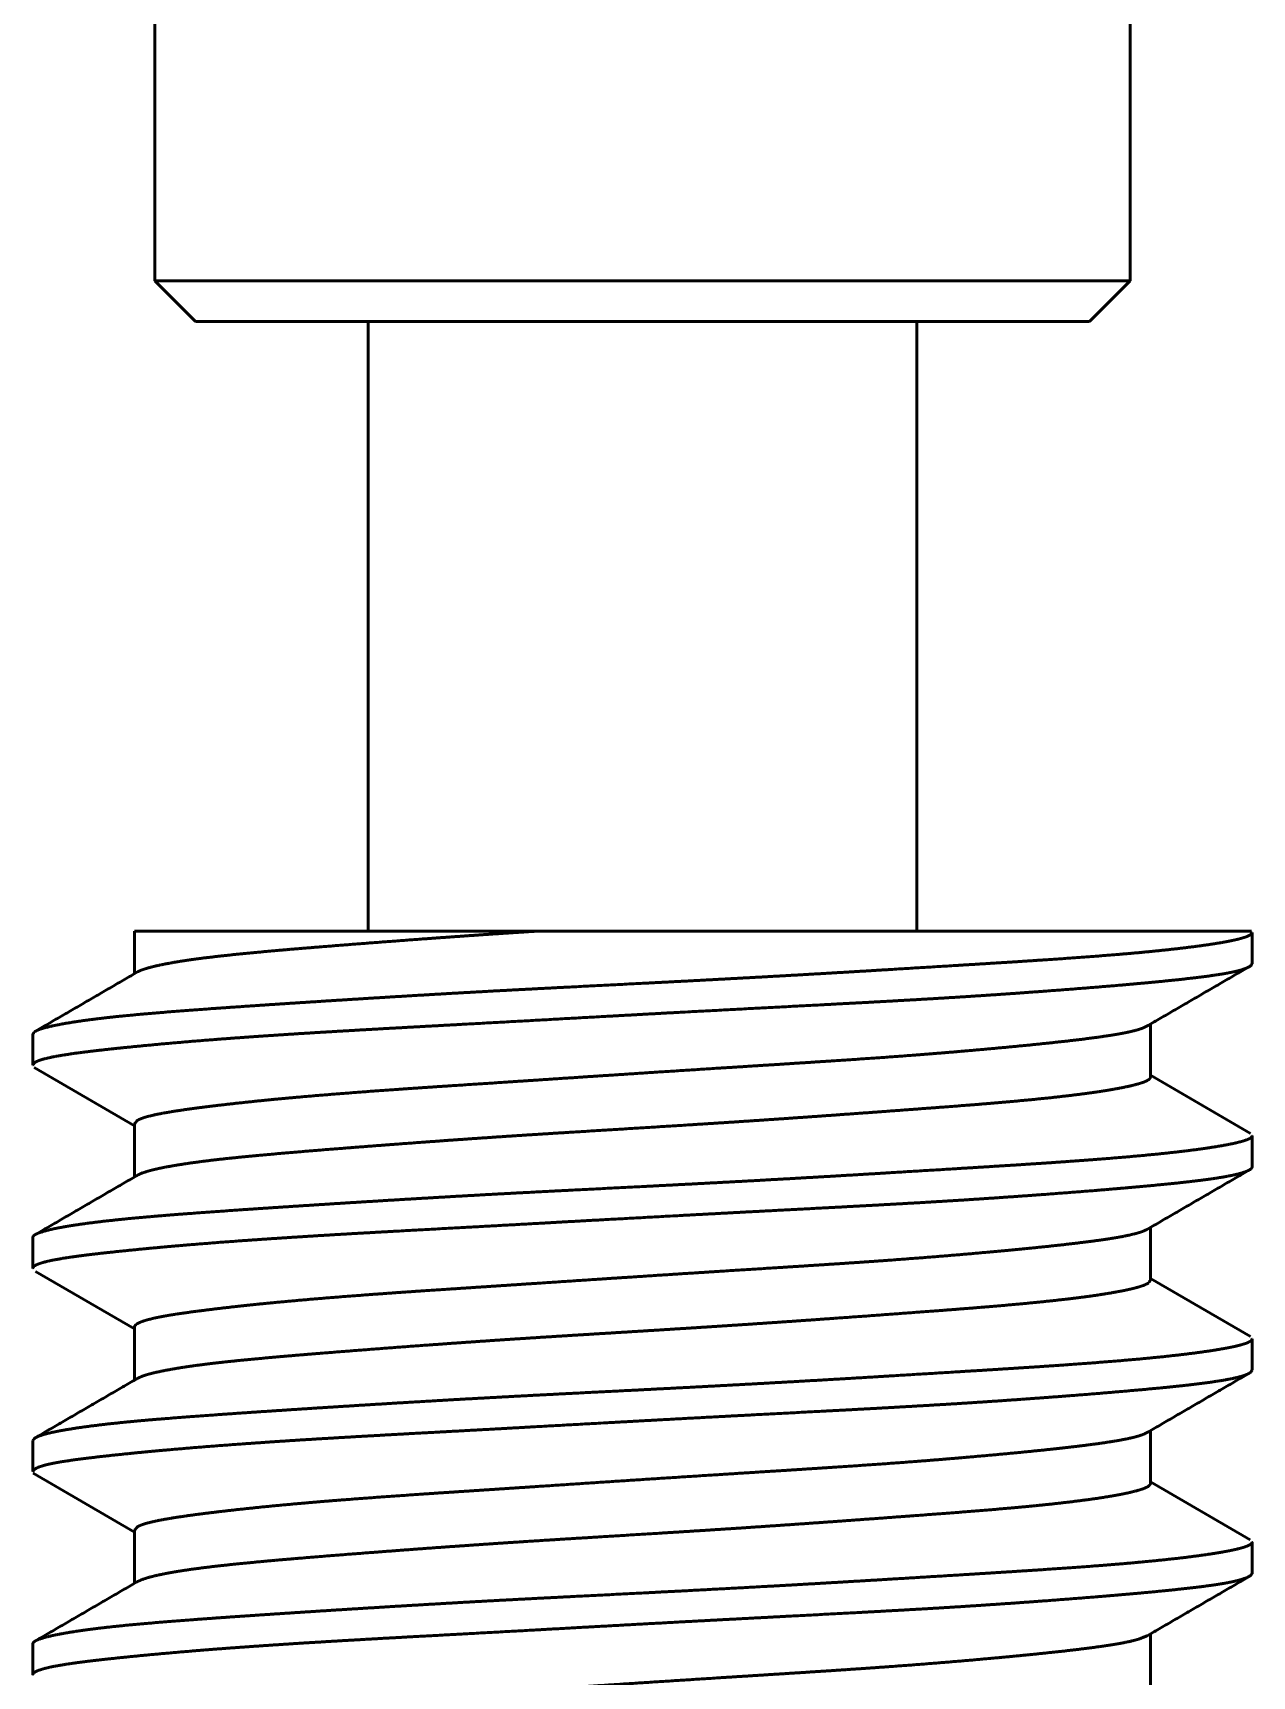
# Paper-space layout 'Layout1' of a CAD drawing. Header units: millimetres. Extents: x 0 to 420, y 0 to 297.
# Drawn here: x 142.78 to 148.78, y 169.44 to 177.53 of the extents above; entities that cross this region are included whole.
import ezdxf

# ---------------------------------------------------------------- set-up
doc = ezdxf.new("R2010")
doc.units = ezdxf.units.MM
doc.layers.add('170', color=7, linetype='Continuous', true_color=0xffffff)

psp = doc.layouts.get("Layout1")

# ---------------------------------------------------------------- linework, layer by layer
at = {"layer": '170', "color": 155, "linetype": 'Continuous', "lineweight": 50}
for p, q in [((143.385, 186.4088), (143.385, 176.3088)), ((148.185, 176.3088), (148.185, 186.4088)), ((143.385, 176.3088), (143.585, 176.1088)), ((147.985, 176.1088), (148.185, 176.3088)), ((144.435, 176.1088), (144.435, 173.1088)), ((147.135, 173.1088), (147.135, 176.1088)), ((143.285, 173.1088), (143.285, 172.8993)), ((148.785, 172.9491), (148.785, 173.1019)), ((148.285, 172.3909), (148.285, 172.6515)), ((142.785, 172.6019), (142.785, 172.4492)), ((142.7917, 172.4374), (143.285, 172.1509)), ((148.7773, 172.1132), (148.285, 172.3993)), ((143.285, 172.1601), (143.285, 171.899)), ((148.785, 171.9491), (148.785, 172.102)), ((142.785, 171.6019), (142.785, 171.4491)), ((148.285, 171.391), (148.285, 171.6508)), ((142.7978, 171.4341), (143.285, 171.151)), ((148.7767, 171.1136), (148.285, 171.3993)), ((143.285, 171.1602), (143.285, 170.8993)), ((148.785, 170.9491), (148.785, 171.102)), ((148.285, 170.3909), (148.285, 170.6511)), ((142.785, 170.602), (142.785, 170.4491)), ((142.786, 170.4415), (143.285, 170.1515)), ((148.7758, 170.1141), (148.285, 170.3993)), ((143.285, 170.1602), (143.285, 169.8993)), ((148.785, 169.9492), (148.785, 170.1019)), ((148.285, 169.3909), (148.285, 169.6508)), ((142.785, 169.602), (142.785, 169.449))]:
    psp.add_line(p, q, dxfattribs=at)
for points, knots in [([(143.385, 176.3088), (143.802, 176.3088), (144.2886, 176.3088), (145.6056, 176.3088), (146.985, 176.3088)], [0, 0, 0.11585, 0.251016, 0.616853, 1, 1]), ([(146.985, 176.3088), (147.6235, 176.3088), (148.185, 176.3088)], [0, 0, 0.532104, 1, 1]), ([(146.885, 176.1088), (146.167, 176.1088), (144.685, 176.1088), (143.7177, 176.1088), (143.585, 176.1088)], [0, 0, 0.217564, 0.666656, 0.95979, 1, 1]), ([(147.985, 176.1088), (147.8523, 176.1088), (146.885, 176.1088)], [0, 0, 0.120595, 1, 1]), ([(148.785, 173.1017), (148.7766, 173.0905), (148.7579, 173.0814), (148.7286, 173.0722), (148.71, 173.0676), (148.6886, 173.0629), (148.6769, 173.0605), (148.6646, 173.058), (148.6516, 173.0556), (148.638, 173.0531), (148.5774, 173.0433), (148.5071, 173.0334), (148.4272, 173.0235), (148.3377, 173.0137), (148.2893, 173.0088), (148.2384, 173.0039), (148.1853, 172.9991), (148.1302, 172.9944), (148.0143, 172.9851), (147.8908, 172.976), (147.7598, 172.967), (147.6212, 172.9579), (147.5491, 172.9534), (147.4751, 172.9488), (147.3234, 172.9394), (147.0062, 172.92), (146.8407, 172.91), (146.6706, 172.9), (146.5838, 172.895), (146.4964, 172.89), (146.3209, 172.8802), (146.1441, 172.8706), (145.9662, 172.8612), (145.787, 172.852), (145.4271, 172.8337), (145.2499, 172.8245), (145.0751, 172.8153), (144.9028, 172.8057), (144.8175, 172.8008), (144.7329, 172.7959), (144.6488, 172.7909), (144.5656, 172.7859), (144.4036, 172.7759), (144.2473, 172.7661), (144.0967, 172.7564), (143.9519, 172.7469), (143.8816, 172.7422), (143.7789, 172.7352), (143.7126, 172.7306), (143.6803, 172.7283), (143.5562, 172.7192), (143.4405, 172.7102), (143.3333, 172.7012), (143.2344, 172.6919), (143.211, 172.6896), (143.1881, 172.6872), (143.1658, 172.6848), (143.144, 172.6823), (143.1024, 172.6774), (143.0633, 172.6725), (142.9929, 172.6625), (142.9325, 172.6525), (142.8822, 172.6426), (142.8421, 172.6328), (142.8337, 172.6303), (142.8259, 172.6279), (142.8188, 172.6254), (142.8124, 172.623), (142.8016, 172.6183), (142.7935, 172.6135), (142.785, 172.6017)], [0, 0, 0.002323, 0.005761, 0.010842, 0.014023, 0.017642, 0.019619, 0.021705, 0.023895, 0.026187, 0.036355, 0.048108, 0.061435, 0.076345, 0.0844, 0.09286, 0.101695, 0.110852, 0.130106, 0.150608, 0.172352, 0.195351, 0.207326, 0.219601, 0.24476, 0.297383, 0.32484, 0.353066, 0.367466, 0.381951, 0.411071, 0.440383, 0.469888, 0.499588, 0.55927, 0.588652, 0.617635, 0.646218, 0.660361, 0.674401, 0.688342, 0.702142, 0.729027, 0.754955, 0.779942, 0.803981, 0.815645, 0.832688, 0.843693, 0.849064, 0.869663, 0.888872, 0.906701, 0.923146, 0.927039, 0.930845, 0.934563, 0.93819, 0.945133, 0.951653, 0.963437, 0.973568, 0.982057, 0.988897, 0.990351, 0.9917, 0.992945, 0.994082, 0.996037, 0.997588, 1, 1]), ([(143.285, 173.1088), (143.8431, 173.1088), (145.2683, 173.1088)], [0, 0, 0.281414, 1, 1]), ([(143.3008, 172.9084), (143.3082, 172.9122), (143.3136, 172.9147), (143.3195, 172.9171), (143.3488, 172.9268), (143.3866, 172.9366), (143.4328, 172.9465), (143.4875, 172.9564), (143.518, 172.9614), (143.5507, 172.9663), (143.5678, 172.9688), (143.5855, 172.9712), (143.6036, 172.9736), (143.6222, 172.976), (143.7011, 172.9854), (143.7871, 172.9946), (143.8801, 173.0037), (143.9802, 173.0128), (144.0329, 173.0174), (144.0875, 173.0221), (144.1435, 173.0267), (144.2008, 173.0314), (144.319, 173.0408), (144.4422, 173.0504), (144.5702, 173.0601), (144.7031, 173.07), (144.7714, 173.075), (144.8407, 173.0799), (144.9106, 173.0849), (144.9811, 173.0898), (145.1236, 173.0994), (145.2683, 173.1088)], [0, 0, 0.004197, 0.007187, 0.010435, 0.025995, 0.045702, 0.069558, 0.097611, 0.113223, 0.129905, 0.138659, 0.147666, 0.156898, 0.166361, 0.206449, 0.25009, 0.297266, 0.348006, 0.374729, 0.402353, 0.430738, 0.459751, 0.519634, 0.581981, 0.646773, 0.714032, 0.748602, 0.783692, 0.819068, 0.854718, 0.926819, 1, 1]), ([(148.7819, 173.1088), (148.7518, 173.1088), (148.6892, 173.1088), (148.5928, 173.1088), (148.4629, 173.1088), (148.3032, 173.1088), (148.1141, 173.1088), (148.0622, 173.1088), (148.0088, 173.1088), (147.8979, 173.1088), (147.7815, 173.1088), (147.5319, 173.1088), (147.3643, 173.1088), (147.3296, 173.1088), (147.2597, 173.1088), (147.1173, 173.1088), (146.8234, 173.1088), (146.5173, 173.1088), (146.4389, 173.1088), (146.3995, 173.1088), (146.2816, 173.1088), (146.046, 173.1088), (145.7324, 173.1088), (145.5759, 173.1088), (145.2683, 173.1088)], [0, 0, 0.008568, 0.026379, 0.053834, 0.090791, 0.136257, 0.190068, 0.204834, 0.22003, 0.2516, 0.284736, 0.355751, 0.403462, 0.413321, 0.433241, 0.47375, 0.557414, 0.644522, 0.666836, 0.678034, 0.711602, 0.778662, 0.867899, 0.912445, 1, 1]), ([(142.785, 172.4492), (142.7932, 172.4613), (142.8012, 172.466), (142.8119, 172.4708), (142.8182, 172.4732), (142.8253, 172.4755), (142.833, 172.4779), (142.8414, 172.4802), (142.8814, 172.4894), (142.9316, 172.4985), (142.9918, 172.5075), (143.0621, 172.5165), (143.1009, 172.5211), (143.1424, 172.5258), (143.1863, 172.5305), (143.2327, 172.5354), (143.3316, 172.5452), (143.4388, 172.5552), (143.5542, 172.5652), (143.6779, 172.5751), (143.7428, 172.5801), (143.8099, 172.585), (143.8442, 172.5874), (143.8789, 172.5899), (143.9139, 172.5923), (143.9493, 172.5947), (144.0943, 172.6042), (144.2448, 172.6134), (144.4009, 172.6225), (144.5625, 172.6316), (144.6454, 172.6362), (144.7296, 172.6408), (144.8999, 172.6501), (145.2471, 172.6693), (145.603, 172.6891), (145.6934, 172.6941), (145.7836, 172.6991), (145.9631, 172.7089), (146.3179, 172.7278), (146.667, 172.7461), (146.753, 172.7507), (146.9213, 172.7597), (147.0037, 172.7643), (147.1647, 172.7734), (147.3209, 172.7828), (147.3972, 172.7877), (147.4723, 172.7926), (147.5461, 172.7976), (147.5825, 172.8001), (147.6185, 172.8026), (147.7575, 172.8127), (147.8888, 172.8226), (148.0123, 172.8325), (148.1282, 172.8421), (148.1832, 172.8469), (148.2362, 172.8517), (148.262, 172.854), (148.2873, 172.8564), (148.3119, 172.8588), (148.3359, 172.8611), (148.4258, 172.8703), (148.5059, 172.8793), (148.5763, 172.8884), (148.6369, 172.8976), (148.6636, 172.9023), (148.6877, 172.9071), (148.7092, 172.9119), (148.728, 172.9168), (148.7575, 172.9267), (148.7763, 172.9366), (148.785, 172.9491)], [0, 0, 0.002427, 0.003967, 0.0059, 0.007021, 0.00825, 0.009586, 0.01103, 0.017834, 0.026279, 0.036357, 0.048078, 0.054561, 0.061462, 0.068787, 0.076497, 0.092956, 0.110784, 0.129963, 0.150503, 0.161287, 0.172419, 0.178109, 0.183866, 0.189678, 0.195549, 0.219607, 0.244579, 0.270459, 0.297256, 0.311002, 0.324967, 0.35321, 0.410781, 0.469797, 0.484777, 0.499745, 0.529502, 0.58832, 0.646201, 0.66046, 0.688372, 0.702026, 0.728731, 0.754639, 0.767294, 0.779747, 0.791996, 0.798042, 0.804016, 0.827094, 0.848885, 0.869404, 0.888649, 0.897792, 0.90661, 0.910897, 0.915096, 0.919194, 0.923187, 0.938145, 0.951489, 0.963243, 0.973399, 0.977877, 0.981952, 0.985601, 0.988815, 0.993963, 0.997488, 1, 1]), ([(148.2761, 172.6463), (148.2509, 172.633), (148.222, 172.6232), (148.1842, 172.6136), (148.1734, 172.6113), (148.162, 172.6089), (148.15, 172.6066), (148.1376, 172.6042), (148.1112, 172.5996), (148.0828, 172.595), (148.02, 172.5859), (147.9494, 172.5767), (147.8708, 172.5674), (147.7842, 172.558), (147.6904, 172.5483), (147.5904, 172.5386), (147.4843, 172.5288), (147.3721, 172.5189), (147.3137, 172.5139), (147.2537, 172.5089), (147.1922, 172.504), (147.1609, 172.5015), (147.1293, 172.499), (147.0005, 172.4894), (146.8681, 172.4801), (146.7321, 172.4709), (146.5924, 172.4619), (146.4491, 172.4527), (146.3761, 172.4481), (146.3395, 172.4457), (146.1556, 172.4341), (145.8591, 172.415), (145.6348, 172.4003), (145.4848, 172.3904), (145.2637, 172.3756), (145.1191, 172.366), (144.8366, 172.3474), (144.7674, 172.3428), (144.699, 172.3382), (144.6319, 172.3336), (144.5661, 172.329), (144.4381, 172.3198), (144.3152, 172.3104), (144.1972, 172.3009), (144.0842, 172.2912), (144.0568, 172.2887), (144.0298, 172.2862), (144.0032, 172.2837), (143.977, 172.2813), (143.9262, 172.2763), (143.8771, 172.2713), (143.7843, 172.2614), (143.6986, 172.2516), (143.6584, 172.2468), (143.62, 172.2419), (143.6015, 172.2396), (143.5835, 172.2372), (143.5659, 172.2348), (143.5488, 172.2325), (143.4857, 172.2232), (143.4312, 172.2141), (143.3852, 172.205), (143.3477, 172.1959), (143.3322, 172.1913), (143.3188, 172.1866), (143.3076, 172.1818), (143.2986, 172.1771), (143.285, 172.1599)], [0, 0, 0.00567, 0.011731, 0.019484, 0.021694, 0.024011, 0.02643, 0.028947, 0.034274, 0.039996, 0.052603, 0.066768, 0.082495, 0.099812, 0.118562, 0.138541, 0.159731, 0.182129, 0.193783, 0.205742, 0.21801, 0.224258, 0.230562, 0.256229, 0.282622, 0.309729, 0.337555, 0.366106, 0.380646, 0.387945, 0.424577, 0.483655, 0.528341, 0.558223, 0.602286, 0.631099, 0.687384, 0.70117, 0.714798, 0.728176, 0.741301, 0.766807, 0.791324, 0.814859, 0.837396, 0.842871, 0.848271, 0.853579, 0.858797, 0.868963, 0.878772, 0.897329, 0.914475, 0.922519, 0.930208, 0.933917, 0.937535, 0.941066, 0.944501, 0.95718, 0.968162, 0.977481, 0.985154, 0.988381, 0.991202, 0.993625, 0.995647, 1, 1]), ([(143.2947, 171.9046), (143.2996, 171.9078), (143.3201, 171.9173), (143.3493, 171.927), (143.3672, 171.9319), (143.3873, 171.9368), (143.4096, 171.9418), (143.4342, 171.9468), (143.4896, 171.9568), (143.5528, 171.9666), (143.6237, 171.9762), (143.7024, 171.9856), (143.7447, 171.9902), (143.7889, 171.9948), (143.8118, 171.9971), (143.8351, 171.9994), (143.859, 172.0017), (143.8832, 172.004), (143.9838, 172.0131), (144.0904, 172.0223), (144.2028, 172.0316), (144.3211, 172.041), (144.3824, 172.0458), (144.4772, 172.0531), (144.542, 172.058), (144.5747, 172.0605), (144.7076, 172.0703), (144.8438, 172.0802), (144.9834, 172.0899), (145.1262, 172.0996), (145.1989, 172.1044), (145.2725, 172.1091), (145.4203, 172.1184), (145.7172, 172.1367), (146.0157, 172.1553), (146.1652, 172.1649), (146.3124, 172.1746), (146.4571, 172.1843), (146.5992, 172.1942), (146.7387, 172.2041), (146.9095, 172.2165), (146.9762, 172.2214), (147.0737, 172.2286), (147.2599, 172.2425), (147.3775, 172.2516), (147.4343, 172.2561), (147.4898, 172.2607), (147.5171, 172.263), (147.544, 172.2653), (147.5706, 172.2676), (147.5968, 172.2699), (147.6969, 172.2792), (147.7896, 172.2886), (147.8749, 172.2982), (147.953, 172.3079), (147.9892, 172.3128), (148.0236, 172.3177), (148.0561, 172.3227), (148.0865, 172.3277), (148.1409, 172.3375), (148.1865, 172.3472), (148.2236, 172.3567), (148.2521, 172.3659), (148.2631, 172.3705), (148.2719, 172.3752), (148.2755, 172.3775), (148.2785, 172.3798), (148.2809, 172.3821), (148.2828, 172.3844), (148.285, 172.3906)], [0, 0, 0.001164, 0.005659, 0.011781, 0.015472, 0.019588, 0.024136, 0.029122, 0.040304, 0.053025, 0.067264, 0.083026, 0.091482, 0.100324, 0.104893, 0.109561, 0.11432, 0.119162, 0.139258, 0.160527, 0.182956, 0.206548, 0.218783, 0.237695, 0.250612, 0.257134, 0.283635, 0.310799, 0.338616, 0.367091, 0.381579, 0.396233, 0.425694, 0.484851, 0.544315, 0.574102, 0.603456, 0.632294, 0.66062, 0.688437, 0.722474, 0.735776, 0.755229, 0.792363, 0.815816, 0.82715, 0.838222, 0.843661, 0.84903, 0.854337, 0.859565, 0.879565, 0.898094, 0.915172, 0.930809, 0.938082, 0.94499, 0.95153, 0.957663, 0.96864, 0.977921, 0.985533, 0.991494, 0.993865, 0.995842, 0.996686, 0.997439, 0.998105, 0.998693, 1, 1]), ([(148.785, 172.1018), (148.7847, 172.0999), (148.7822, 172.0953), (148.7769, 172.0907), (148.769, 172.0861), (148.7583, 172.0816), (148.7292, 172.0724), (148.6897, 172.0631), (148.6399, 172.0535), (148.5797, 172.0436), (148.563, 172.0411), (148.5457, 172.0386), (148.5276, 172.0361), (148.509, 172.0336), (148.47, 172.0286), (148.4288, 172.0237), (148.3395, 172.0138), (148.2414, 172.0042), (148.1343, 171.9947), (148.0183, 171.9854), (147.9879, 171.9831), (147.9569, 171.9808), (147.9255, 171.9785), (147.8936, 171.9762), (147.8287, 171.9716), (147.7622, 171.9671), (147.6243, 171.9581), (147.48, 171.9491), (147.3291, 171.9398), (147.0095, 171.9202), (146.8438, 171.9102), (146.6749, 171.9002), (146.5026, 171.8903), (146.3271, 171.8805), (146.2381, 171.8757), (146.1485, 171.8708), (145.9694, 171.8614), (145.7906, 171.8522), (145.4337, 171.834), (145.3446, 171.8294), (145.2112, 171.8225), (145.1227, 171.8178), (145.0789, 171.8155), (144.9058, 171.8059), (144.7366, 171.7961), (144.5711, 171.7862), (144.4095, 171.7763), (144.3301, 171.7713), (144.2517, 171.7664), (144.0996, 171.7566), (143.9545, 171.7471), (143.8162, 171.7378), (143.6849, 171.7286), (143.5604, 171.7195), (143.5304, 171.7173), (143.5008, 171.715), (143.4718, 171.7127), (143.4432, 171.7104), (143.388, 171.7059), (143.3351, 171.7013), (143.2363, 171.6921), (143.1466, 171.6826), (143.0661, 171.6728), (142.995, 171.6628), (142.9787, 171.6603), (142.963, 171.6578), (142.948, 171.6552), (142.9337, 171.6527), (142.907, 171.6477), (142.883, 171.6428), (142.8429, 171.633), (142.8132, 171.6233), (142.8023, 171.6186), (142.794, 171.6139), (142.7908, 171.6115), (142.7883, 171.6092), (142.7865, 171.6069), (142.7854, 171.6045), (142.785, 171.6017)], [0, 0, 0.000318, 0.001185, 0.002338, 0.00386, 0.005774, 0.010828, 0.017546, 0.025945, 0.036047, 0.038842, 0.041744, 0.044757, 0.04787, 0.054377, 0.061258, 0.076119, 0.092446, 0.110237, 0.12951, 0.134566, 0.139708, 0.144922, 0.150206, 0.160977, 0.172017, 0.194897, 0.218845, 0.243862, 0.296888, 0.324365, 0.352383, 0.380942, 0.410046, 0.424804, 0.439663, 0.469358, 0.499006, 0.558168, 0.57293, 0.595052, 0.60972, 0.616993, 0.645689, 0.673758, 0.701198, 0.728013, 0.741182, 0.754188, 0.779419, 0.803497, 0.826434, 0.848237, 0.868895, 0.873879, 0.878789, 0.883618, 0.888353, 0.89753, 0.90632, 0.922758, 0.937685, 0.951104, 0.963002, 0.965734, 0.968362, 0.970879, 0.973286, 0.977776, 0.981833, 0.988675, 0.993845, 0.995817, 0.997396, 0.998046, 0.998611, 0.999099, 0.999527, 1, 1]), ([(142.785, 171.4491), (142.7854, 171.4518), (142.7882, 171.4567), (142.7937, 171.4616), (142.8019, 171.4664), (142.8128, 171.4711), (142.8423, 171.4805), (142.8823, 171.4896), (142.9327, 171.4986), (142.9936, 171.5077), (143.0105, 171.51), (143.028, 171.5123), (143.0461, 171.5146), (143.0648, 171.5169), (143.1039, 171.5215), (143.1453, 171.5261), (143.2348, 171.5356), (143.3334, 171.5454), (143.3861, 171.5504), (143.4411, 171.5554), (143.4695, 171.5579), (143.4984, 171.5604), (143.528, 171.563), (143.558, 171.5655), (143.6826, 171.5755), (143.814, 171.5853), (143.9521, 171.5949), (144.0969, 171.6043), (144.1718, 171.609), (144.2485, 171.6136), (144.3268, 171.6183), (144.4064, 171.6229), (144.5684, 171.632), (144.9031, 171.6503), (145.1634, 171.6646), (145.2966, 171.672), (145.3859, 171.6771), (145.6091, 171.6895), (145.9663, 171.709), (146.145, 171.7186), (146.2343, 171.7234), (146.3236, 171.7281), (146.412, 171.7327), (146.6721, 171.7464), (146.8411, 171.7554), (147.0066, 171.7644), (147.1686, 171.7736), (147.2086, 171.776), (147.2875, 171.7808), (147.3264, 171.7832), (147.4028, 171.788), (147.4776, 171.793), (147.6221, 171.8029), (147.76, 171.8129), (147.8913, 171.8228), (148.0158, 171.8327), (148.0752, 171.8377), (148.1323, 171.8425), (148.1871, 171.8473), (148.2397, 171.852), (148.338, 171.8613), (148.4273, 171.8704), (148.4686, 171.875), (148.5075, 171.8795), (148.5261, 171.8818), (148.5442, 171.8841), (148.5616, 171.8864), (148.5784, 171.8887), (148.639, 171.8979), (148.689, 171.9073), (148.7287, 171.917), (148.7579, 171.9269), (148.7686, 171.9319), (148.7767, 171.9369), (148.7797, 171.9394), (148.782, 171.9419), (148.7837, 171.9444), (148.7847, 171.9468), (148.785, 171.9489)], [0, 0, 0.000448, 0.001384, 0.002604, 0.004178, 0.006139, 0.011269, 0.018056, 0.02653, 0.036731, 0.039554, 0.042479, 0.045498, 0.048613, 0.055128, 0.062022, 0.07693, 0.093332, 0.102095, 0.111236, 0.115949, 0.120758, 0.125663, 0.130658, 0.151351, 0.173163, 0.196078, 0.220098, 0.232526, 0.245234, 0.258223, 0.271425, 0.298281, 0.353765, 0.39693, 0.419012, 0.433812, 0.470814, 0.530038, 0.559656, 0.57447, 0.589264, 0.603929, 0.647043, 0.67506, 0.702499, 0.729354, 0.735978, 0.749073, 0.755518, 0.768199, 0.780602, 0.804584, 0.82747, 0.849259, 0.869934, 0.879803, 0.889293, 0.898402, 0.907135, 0.923483, 0.938344, 0.945216, 0.95171, 0.954816, 0.957825, 0.96074, 0.963548, 0.973689, 0.982117, 0.988872, 0.99398, 0.995934, 0.997503, 0.998152, 0.998719, 0.999214, 0.999656, 1, 1]), ([(148.268, 171.641), (148.2514, 171.6331), (148.2381, 171.6282), (148.2226, 171.6234), (148.1852, 171.6139), (148.1393, 171.6045), (148.1132, 171.5999), (148.0848, 171.5953), (148.0699, 171.593), (148.0543, 171.5907), (148.0383, 171.5884), (148.0217, 171.5861), (147.9507, 171.5769), (147.8723, 171.5676), (147.7868, 171.5582), (147.6939, 171.5487), (147.6448, 171.5438), (147.5938, 171.5389), (147.5676, 171.5364), (147.5139, 171.5315), (147.4866, 171.529), (147.374, 171.519), (147.2563, 171.5091), (147.1333, 171.4994), (147.0053, 171.4898), (146.9393, 171.485), (146.872, 171.4803), (146.8036, 171.4757), (146.7347, 171.4711), (146.5949, 171.462), (146.4526, 171.4529), (146.1608, 171.4344), (146.1236, 171.432), (146.0488, 171.4273), (145.9364, 171.42), (145.7126, 171.4054), (145.564, 171.3956), (145.2684, 171.3759), (145.1949, 171.3711), (145.1221, 171.3662), (144.9791, 171.3568), (144.8396, 171.3476), (144.7035, 171.3385), (144.6367, 171.334), (144.5708, 171.3294), (144.5058, 171.3247), (144.4416, 171.32), (144.3174, 171.3106), (144.1992, 171.3011), (144.087, 171.2914), (143.9807, 171.2816), (143.9298, 171.2767), (143.8804, 171.2717), (143.8563, 171.2692), (143.8326, 171.2667), (143.8092, 171.2642), (143.7864, 171.2617), (143.7, 171.2518), (143.6215, 171.2421), (143.5508, 171.2328), (143.4878, 171.2236), (143.4593, 171.219), (143.4328, 171.2144), (143.4203, 171.2121), (143.4083, 171.2098), (143.3969, 171.2075), (143.3861, 171.2052), (143.3483, 171.196), (143.3193, 171.1868), (143.2991, 171.1774), (143.2877, 171.1678), (143.2862, 171.1653), (143.2853, 171.1629), (143.285, 171.1599)], [0, 0, 0.003665, 0.00649, 0.00972, 0.0174, 0.026727, 0.03202, 0.037734, 0.040753, 0.043879, 0.047115, 0.050451, 0.064709, 0.080419, 0.097566, 0.116155, 0.125993, 0.136196, 0.14144, 0.152167, 0.157634, 0.180142, 0.203681, 0.228238, 0.253818, 0.266995, 0.280436, 0.294074, 0.307841, 0.33574, 0.364131, 0.422377, 0.429796, 0.444726, 0.467154, 0.511831, 0.541488, 0.600493, 0.615169, 0.629697, 0.658235, 0.686085, 0.713256, 0.726584, 0.739743, 0.75273, 0.765539, 0.790355, 0.813972, 0.836406, 0.857661, 0.867845, 0.877732, 0.882562, 0.887315, 0.891987, 0.896566, 0.913885, 0.929638, 0.943848, 0.956513, 0.962265, 0.967625, 0.970158, 0.972585, 0.974901, 0.977108, 0.984855, 0.990912, 0.995354, 0.998324, 0.99889, 0.999407, 1, 1]), ([(143.2997, 170.9079), (143.3206, 170.9175), (143.3272, 170.9199), (143.3344, 170.9224), (143.3421, 170.9248), (143.3504, 170.9273), (143.3686, 170.9322), (143.3888, 170.9372), (143.4356, 170.947), (143.4906, 170.9569), (143.5539, 170.9668), (143.6256, 170.9765), (143.6448, 170.9789), (143.6645, 170.9812), (143.6847, 170.9836), (143.7053, 170.9859), (143.7478, 170.9905), (143.792, 170.9951), (143.8854, 171.0042), (143.9855, 171.0133), (144.0381, 171.0179), (144.0924, 171.0225), (144.1484, 171.0271), (144.1771, 171.0295), (144.2061, 171.0318), (144.3254, 171.0413), (144.4491, 171.0509), (144.5772, 171.0607), (144.7098, 171.0705), (144.7777, 171.0754), (144.8468, 171.0804), (144.917, 171.0853), (144.988, 171.0903), (145.1313, 171.0999), (145.2763, 171.1093), (145.4229, 171.1186), (145.5711, 171.1277), (145.721, 171.1369), (145.7964, 171.1416), (145.8715, 171.1462), (146.0206, 171.1556), (146.1684, 171.1651), (146.3148, 171.1747), (146.4598, 171.1845), (146.5318, 171.1895), (146.6034, 171.1945), (146.7437, 171.2045), (146.8797, 171.2143), (147.1391, 171.2334), (147.2625, 171.2427), (147.3226, 171.2473), (147.3813, 171.2519), (147.4383, 171.2565), (147.4936, 171.261), (147.5994, 171.2702), (147.6985, 171.2794), (147.7911, 171.2888), (147.877, 171.2984), (147.8974, 171.3009), (147.9173, 171.3033), (147.9367, 171.3058), (147.9556, 171.3082), (147.9917, 171.3131), (148.0258, 171.318), (148.0878, 171.3279), (148.1416, 171.3377), (148.1655, 171.3425), (148.1873, 171.3474), (148.1974, 171.3498), (148.207, 171.3522), (148.2161, 171.3546), (148.2246, 171.3569), (148.253, 171.3663), (148.2723, 171.3754), (148.285, 171.3908)], [0, 0, 0.004581, 0.005982, 0.007491, 0.009108, 0.01083, 0.014575, 0.018726, 0.028241, 0.039373, 0.052125, 0.066527, 0.070388, 0.074345, 0.078388, 0.082515, 0.091024, 0.099869, 0.118559, 0.138582, 0.149097, 0.159946, 0.171137, 0.176863, 0.182669, 0.206485, 0.231193, 0.256779, 0.283245, 0.296808, 0.310594, 0.324609, 0.338783, 0.367386, 0.396314, 0.425564, 0.455134, 0.485031, 0.500072, 0.515056, 0.544817, 0.574303, 0.603517, 0.632459, 0.646825, 0.661115, 0.689116, 0.71627, 0.768074, 0.792715, 0.804715, 0.816438, 0.827824, 0.83888, 0.860009, 0.879839, 0.898369, 0.915584, 0.919677, 0.923671, 0.927558, 0.931344, 0.938606, 0.945462, 0.957966, 0.968865, 0.973713, 0.978157, 0.980228, 0.982196, 0.984062, 0.985822, 0.991771, 0.99604, 1, 1]), ([(148.785, 171.1017), (148.7773, 171.091), (148.7592, 171.0819), (148.7304, 171.0727), (148.7214, 171.0704), (148.7118, 171.068), (148.7016, 171.0657), (148.6907, 171.0633), (148.6671, 171.0585), (148.6409, 171.0537), (148.5811, 171.0438), (148.5115, 171.0339), (148.4319, 171.024), (148.3422, 171.0141), (148.2434, 171.0044), (148.1364, 170.9949), (148.0213, 170.9857), (147.8982, 170.9765), (147.8336, 170.972), (147.767, 170.9675), (147.6984, 170.9629), (147.6278, 170.9584), (147.4826, 170.9492), (147.3321, 170.94), (147.0155, 170.9205), (146.9331, 170.9156), (146.8069, 170.908), (146.7214, 170.9029), (146.5057, 170.8905), (146.331, 170.8807), (146.1545, 170.8712), (145.976, 170.8617), (145.8861, 170.8571), (145.7956, 170.8524), (145.7053, 170.8478), (145.437, 170.8342), (145.2602, 170.8251), (145.0852, 170.8158), (144.9118, 170.8062), (144.8688, 170.8038), (144.7831, 170.7989), (144.6567, 170.7914), (144.5741, 170.7864), (144.4126, 170.7765), (144.2563, 170.7667), (144.1051, 170.757), (143.9233, 170.745), (143.8533, 170.7403), (143.7521, 170.7333), (143.6871, 170.7288), (143.5631, 170.7197), (143.4471, 170.7107), (143.392, 170.7062), (143.3389, 170.7017), (143.3131, 170.6994), (143.2879, 170.6971), (143.2631, 170.6947), (143.2389, 170.6924), (143.1482, 170.6828), (143.0675, 170.673), (142.9967, 170.6631), (142.9357, 170.6531), (142.9089, 170.6481), (142.8846, 170.6431), (142.8628, 170.6381), (142.8437, 170.6332), (142.8136, 170.6235), (142.7943, 170.6141), (142.785, 170.6018)], [0, 0, 0.002188, 0.005538, 0.010554, 0.012081, 0.013718, 0.015458, 0.017303, 0.0213, 0.025707, 0.035737, 0.047389, 0.060669, 0.075601, 0.09205, 0.109844, 0.128961, 0.149401, 0.16012, 0.171174, 0.182568, 0.194275, 0.218364, 0.24333, 0.295863, 0.309542, 0.330477, 0.344647, 0.380424, 0.409399, 0.43868, 0.468275, 0.48319, 0.498182, 0.513158, 0.557655, 0.586964, 0.615992, 0.644735, 0.651875, 0.666091, 0.687057, 0.700766, 0.727546, 0.753484, 0.778578, 0.808743, 0.820361, 0.837161, 0.847946, 0.868533, 0.887814, 0.896965, 0.905785, 0.910071, 0.914274, 0.918395, 0.922425, 0.93752, 0.950976, 0.96282, 0.973056, 0.97757, 0.981677, 0.985376, 0.988648, 0.993883, 0.99745, 1, 1]), ([(142.785, 170.4489), (142.794, 170.4618), (142.8132, 170.4713), (142.843, 170.4806), (142.8522, 170.483), (142.862, 170.4853), (142.8725, 170.4876), (142.8837, 170.4899), (142.908, 170.4944), (142.9347, 170.499), (142.9957, 170.508), (143.0664, 170.517), (143.1468, 170.5263), (143.237, 170.5358), (143.2859, 170.5408), (143.337, 170.5458), (143.3901, 170.5508), (143.4452, 170.5558), (143.5612, 170.5657), (143.685, 170.5757), (143.8166, 170.5855), (143.956, 170.5951), (143.992, 170.5976), (144.0285, 170.5999), (144.1023, 170.6047), (144.1774, 170.6093), (144.2538, 170.6139), (144.4101, 170.6231), (144.5713, 170.6321), (144.6538, 170.6367), (144.7798, 170.6435), (144.8653, 170.6482), (145.0822, 170.6601), (145.2575, 170.6699), (145.6123, 170.6897), (145.7019, 170.6946), (145.8823, 170.7045), (146.1514, 170.719), (146.3282, 170.7283), (146.6754, 170.7466), (146.8458, 170.7556), (146.9299, 170.7602), (147.0127, 170.7648), (147.174, 170.774), (147.3298, 170.7834), (147.4802, 170.7931), (147.6251, 170.8031), (147.6605, 170.8056), (147.7302, 170.8107), (147.7644, 170.8132), (147.8312, 170.8182), (147.896, 170.8232), (148.0193, 170.833), (148.1345, 170.8427), (148.2415, 170.8522), (148.3403, 170.8615), (148.3637, 170.8638), (148.3865, 170.8662), (148.4087, 170.8685), (148.4303, 170.8708), (148.4715, 170.8753), (148.5102, 170.8799), (148.5801, 170.8889), (148.64, 170.8981), (148.6899, 170.9075), (148.7297, 170.9173), (148.7456, 170.9223), (148.7588, 170.9273), (148.7693, 170.9322), (148.7771, 170.9372), (148.785, 170.9489)], [0, 0, 0.002607, 0.006147, 0.011323, 0.012885, 0.014556, 0.016337, 0.018227, 0.022317, 0.026814, 0.037012, 0.048812, 0.062214, 0.077236, 0.085365, 0.09387, 0.102705, 0.111863, 0.131144, 0.151703, 0.17354, 0.196676, 0.202663, 0.208712, 0.220962, 0.233419, 0.246078, 0.272005, 0.298741, 0.312411, 0.333301, 0.347488, 0.383456, 0.412509, 0.471349, 0.48621, 0.516118, 0.56074, 0.590045, 0.647609, 0.675862, 0.689811, 0.703532, 0.730284, 0.756133, 0.781084, 0.805129, 0.810998, 0.822563, 0.828242, 0.839342, 0.850098, 0.870585, 0.889721, 0.907507, 0.923928, 0.92782, 0.931621, 0.935318, 0.938909, 0.945778, 0.952229, 0.963896, 0.97393, 0.982337, 0.989115, 0.991879, 0.994215, 0.996137, 0.99767, 1, 1]), ([(148.2732, 170.6442), (148.2523, 170.6335), (148.2391, 170.6286), (148.2237, 170.6237), (148.2151, 170.6213), (148.206, 170.6188), (148.1963, 170.6164), (148.1861, 170.6141), (148.1402, 170.6047), (148.086, 170.5955), (148.0238, 170.5864), (147.9534, 170.5772), (147.9151, 170.5726), (147.8748, 170.5679), (147.8538, 170.5655), (147.8324, 170.5632), (147.8107, 170.5608), (147.7885, 170.5584), (147.6956, 170.5488), (147.5962, 170.5391), (147.4904, 170.5293), (147.3781, 170.5194), (147.3194, 170.5144), (147.2592, 170.5094), (147.1979, 170.5044), (147.1356, 170.4995), (147.0077, 170.4899), (146.8757, 170.4806), (146.7397, 170.4715), (146.5995, 170.4623), (146.5279, 170.4577), (146.4918, 170.4554), (146.3832, 170.4485), (146.1639, 170.4346), (145.8671, 170.4155), (145.5668, 170.3958), (145.272, 170.3762), (145.1272, 170.3666), (144.9841, 170.3572), (144.9132, 170.3525), (144.8429, 170.3479), (144.7058, 170.3387), (144.5733, 170.3295), (144.4453, 170.3203), (144.3218, 170.3109), (144.2618, 170.3062), (144.2029, 170.3014), (144.1739, 170.2989), (144.1453, 170.2965), (144.117, 170.294), (144.0893, 170.2916), (143.9825, 170.2818), (143.8825, 170.2719), (143.7893, 170.262), (143.703, 170.2521), (143.6624, 170.2472), (143.6236, 170.2424), (143.5867, 170.2376), (143.552, 170.2329), (143.4889, 170.2237), (143.4341, 170.2146), (143.3876, 170.2055), (143.3495, 170.1964), (143.3413, 170.194), (143.3336, 170.1917), (143.3265, 170.1893), (143.3199, 170.187), (143.3085, 170.1823), (143.2994, 170.1775), (143.285, 170.16)], [0, 0, 0.004681, 0.007475, 0.010692, 0.012464, 0.014343, 0.016324, 0.018409, 0.027737, 0.038664, 0.051181, 0.065308, 0.07298, 0.081064, 0.085257, 0.089536, 0.093894, 0.098336, 0.116913, 0.136776, 0.157922, 0.180358, 0.192066, 0.204085, 0.216327, 0.228774, 0.254282, 0.280604, 0.307733, 0.335686, 0.349968, 0.357155, 0.378809, 0.422535, 0.481703, 0.541579, 0.600375, 0.62925, 0.657777, 0.67191, 0.68592, 0.713265, 0.7397, 0.765236, 0.789872, 0.801851, 0.813599, 0.819389, 0.82511, 0.830747, 0.836296, 0.857638, 0.877625, 0.896265, 0.913553, 0.921687, 0.929472, 0.936867, 0.943839, 0.956532, 0.967584, 0.97701, 0.984812, 0.986509, 0.988104, 0.989595, 0.990981, 0.993436, 0.995482, 1, 1]), ([(143.2994, 169.9076), (143.3004, 169.9083), (143.3215, 169.9178), (143.3512, 169.9275), (143.3895, 169.9373), (143.4365, 169.9472), (143.4496, 169.9497), (143.4633, 169.9522), (143.4776, 169.9547), (143.4923, 169.9572), (143.5233, 169.9622), (143.5563, 169.9671), (143.6278, 169.9767), (143.7069, 169.9861), (143.7934, 169.9953), (143.8874, 170.0044), (143.9373, 170.009), (143.9889, 170.0136), (144.0419, 170.0182), (144.0963, 170.0228), (144.2092, 170.0321), (144.3275, 170.0415), (144.4512, 170.0511), (144.6137, 170.0634), (144.6807, 170.0683), (144.7826, 170.0758), (144.8514, 170.0807), (144.9911, 170.0905), (145.1336, 170.1001), (145.206, 170.1048), (145.3158, 170.1119), (145.39, 170.1165), (145.5764, 170.128), (145.8743, 170.1464), (146.023, 170.1557), (146.0973, 170.1605), (146.2458, 170.1701), (146.3196, 170.175), (146.4649, 170.1849), (146.607, 170.1948), (146.746, 170.2046), (146.9488, 170.2194), (147.0475, 170.2267), (147.0799, 170.2291), (147.1435, 170.2338), (147.2665, 170.243), (147.3838, 170.2521), (147.4954, 170.2612), (147.6013, 170.2703), (147.6269, 170.2727), (147.6521, 170.275), (147.677, 170.2773), (147.7014, 170.2797), (147.7488, 170.2844), (147.7943, 170.2891), (147.8794, 170.2987), (147.9569, 170.3084), (148.0269, 170.3182), (148.0891, 170.3281), (148.1173, 170.3331), (148.1433, 170.338), (148.1671, 170.3429), (148.1887, 170.3477), (148.2254, 170.3572), (148.2534, 170.3664), (148.2726, 170.3756), (148.283, 170.3848), (148.2842, 170.3871), (148.2849, 170.3894), (148.285, 170.3906)], [0, 0, 0.000241, 0.004841, 0.011065, 0.018942, 0.028506, 0.031166, 0.033933, 0.03681, 0.039792, 0.046048, 0.05268, 0.067053, 0.0829, 0.100219, 0.119031, 0.129005, 0.139315, 0.149906, 0.16077, 0.183317, 0.206945, 0.231657, 0.264091, 0.277469, 0.297802, 0.311537, 0.339422, 0.367865, 0.382297, 0.404212, 0.419, 0.456191, 0.515608, 0.545277, 0.560101, 0.589726, 0.604451, 0.633429, 0.661789, 0.689542, 0.730021, 0.749731, 0.756193, 0.768896, 0.793445, 0.816865, 0.839162, 0.860329, 0.865443, 0.870485, 0.875455, 0.880342, 0.889825, 0.898923, 0.915983, 0.931535, 0.94559, 0.958133, 0.963829, 0.969109, 0.973948, 0.978355, 0.985894, 0.991756, 0.996002, 0.998769, 0.999291, 0.999769, 1, 1]), ([(148.785, 170.1018), (148.7848, 170.1003), (148.7776, 170.0911), (148.7596, 170.0821), (148.7312, 170.0729), (148.6923, 170.0636), (148.6689, 170.0589), (148.6428, 170.054), (148.6288, 170.0515), (148.6141, 170.0491), (148.5987, 170.0466), (148.5827, 170.0441), (148.5128, 170.0341), (148.4335, 170.0242), (148.345, 170.0144), (148.2472, 170.0048), (148.1948, 170), (148.14, 169.9952), (148.1117, 169.9929), (148.0829, 169.9905), (148.0536, 169.9882), (148.0238, 169.9858), (147.9004, 169.9767), (147.77, 169.9677), (147.6326, 169.9587), (147.4881, 169.9496), (147.4132, 169.9449), (147.3751, 169.9426), (147.2585, 169.9354), (147.0185, 169.9207), (146.8536, 169.9108), (146.6847, 169.9008), (146.5118, 169.8908), (146.468, 169.8884), (146.3796, 169.8834), (146.2465, 169.8761), (145.9796, 169.8619), (145.801, 169.8527), (145.4427, 169.8344), (145.3529, 169.8299), (145.2639, 169.8253), (145.0882, 169.816), (144.9157, 169.8065), (144.7463, 169.7967), (144.5801, 169.7868), (144.4981, 169.7818), (144.417, 169.7768), (144.2592, 169.7669), (144.1078, 169.7571), (143.9628, 169.7476), (143.824, 169.7383), (143.757, 169.7337), (143.6916, 169.7291), (143.6278, 169.7245), (143.566, 169.72), (143.4491, 169.7109), (143.341, 169.7019), (143.2418, 169.6927), (143.1514, 169.6832), (143.1095, 169.6783), (143.0699, 169.6733), (143.051, 169.6708), (143.0327, 169.6683), (143.0151, 169.6658), (142.9981, 169.6633), (142.9367, 169.6533), (142.8857, 169.6433), (142.8449, 169.6335), (142.8145, 169.6239), (142.8086, 169.6215), (142.8032, 169.6191), (142.7986, 169.6167), (142.7946, 169.6143), (142.7887, 169.6096), (142.7856, 169.605), (142.785, 169.6017)], [0, 0, 0.000246, 0.002181, 0.005509, 0.010451, 0.017077, 0.021031, 0.025421, 0.027778, 0.030249, 0.032827, 0.035508, 0.047198, 0.060427, 0.075175, 0.091448, 0.100164, 0.109267, 0.113969, 0.118757, 0.123623, 0.128561, 0.149049, 0.170699, 0.193504, 0.217472, 0.229897, 0.236222, 0.255556, 0.295366, 0.322724, 0.350734, 0.379399, 0.38667, 0.401325, 0.423396, 0.467657, 0.497256, 0.556673, 0.571549, 0.586308, 0.615432, 0.644039, 0.672132, 0.699708, 0.713302, 0.726757, 0.752932, 0.778049, 0.802121, 0.825148, 0.836268, 0.847123, 0.85771, 0.867976, 0.887393, 0.905341, 0.921843, 0.936893, 0.943871, 0.950481, 0.953643, 0.956702, 0.959651, 0.962491, 0.972787, 0.981394, 0.988335, 0.993618, 0.994682, 0.995647, 0.996511, 0.997278, 0.998525, 0.999455, 1, 1]), ([(142.785, 169.4489), (142.7855, 169.4523), (142.7886, 169.4572), (142.7943, 169.462), (142.7982, 169.4644), (142.8028, 169.4668), (142.8081, 169.4692), (142.814, 169.4716), (142.8443, 169.481), (142.8849, 169.4901), (142.9358, 169.4991), (142.9969, 169.5082), (143.0313, 169.5127), (143.0684, 169.5173), (143.0879, 169.5196), (143.108, 169.5219), (143.1287, 169.5243), (143.1499, 169.5266), (143.2403, 169.5362), (143.3395, 169.546), (143.4472, 169.5559), (143.5637, 169.566), (143.5942, 169.5685), (143.6252, 169.571), (143.6568, 169.5735), (143.689, 169.576), (143.7545, 169.5809), (143.8216, 169.5858), (143.9604, 169.5954), (144.1054, 169.6049), (144.2565, 169.6141), (144.4138, 169.6233), (144.4948, 169.6279), (144.6599, 169.637), (144.9131, 169.6508), (145.2608, 169.67), (145.4839, 169.6825), (145.5739, 169.6875), (145.7085, 169.695), (145.9767, 169.7096), (146.1546, 169.7191), (146.3318, 169.7285), (146.4202, 169.7332), (146.5083, 169.7378), (146.8509, 169.7559), (147.016, 169.7649), (147.1768, 169.7741), (147.2557, 169.7788), (147.3335, 169.7836), (147.4102, 169.7885), (147.4854, 169.7935), (147.6302, 169.8034), (147.7679, 169.8134), (147.8983, 169.8234), (148.0216, 169.8332), (148.0805, 169.8381), (148.1376, 169.843), (148.1654, 169.8454), (148.1927, 169.8478), (148.2193, 169.8501), (148.2453, 169.8525), (148.3435, 169.8618), (148.4322, 169.871), (148.5116, 169.88), (148.5815, 169.8891), (148.5975, 169.8914), (148.6129, 169.8937), (148.6276, 169.8961), (148.6418, 169.8984), (148.668, 169.9031), (148.6916, 169.9079), (148.7307, 169.9176), (148.7593, 169.9275), (148.7773, 169.9374), (148.7848, 169.9473), (148.785, 169.9489)], [0, 0, 0.000579, 0.00153, 0.002775, 0.003535, 0.004391, 0.00535, 0.006409, 0.011656, 0.01855, 0.0271, 0.037325, 0.043073, 0.04925, 0.052502, 0.055854, 0.059299, 0.062835, 0.077887, 0.094376, 0.112294, 0.131645, 0.136709, 0.141865, 0.147113, 0.15245, 0.163328, 0.174463, 0.197501, 0.221552, 0.24661, 0.27269, 0.28612, 0.313497, 0.355472, 0.41311, 0.450109, 0.465029, 0.48735, 0.531802, 0.561295, 0.590678, 0.605325, 0.619935, 0.676732, 0.704091, 0.730763, 0.74384, 0.75674, 0.769463, 0.78194, 0.805978, 0.828822, 0.850481, 0.870952, 0.880737, 0.890221, 0.894842, 0.899368, 0.903793, 0.908118, 0.92444, 0.939205, 0.95243, 0.964102, 0.966776, 0.969352, 0.971829, 0.974201, 0.978615, 0.982591, 0.989265, 0.994271, 0.997683, 0.999735, 1, 1]), ([(148.2691, 169.6416), (148.2245, 169.6239), (148.1876, 169.6144), (148.142, 169.605), (148.1292, 169.6027), (148.1159, 169.6004), (148.102, 169.5981), (148.0875, 169.5958), (148.0572, 169.5912), (148.025, 169.5866), (147.9548, 169.5774), (147.877, 169.5681), (147.7917, 169.5588), (147.6988, 169.5491), (147.6495, 169.5443), (147.5985, 169.5394), (147.5461, 169.5344), (147.4923, 169.5295), (147.3805, 169.5196), (147.2631, 169.5097), (147.1401, 169.4999), (147.0115, 169.4902), (146.9785, 169.4878), (146.9119, 169.4831), (146.8783, 169.4808), (146.8106, 169.4762), (146.7421, 169.4716), (146.6029, 169.4625), (146.4607, 169.4534), (146.3156, 169.4442), (146.2419, 169.4396), (146.1676, 169.4348), (145.8699, 169.4157), (145.5722, 169.3962), (145.4234, 169.3863), (145.3861, 169.3838), (145.3119, 169.3788), (145.1296, 169.3667), (144.8474, 169.3482), (144.7107, 169.339), (144.6435, 169.3344), (144.577, 169.3298), (144.5116, 169.3251), (144.4476, 169.3205), (144.3239, 169.3111), (144.2057, 169.3016), (144.0931, 169.2919), (143.9861, 169.2821), (143.9602, 169.2796), (143.9347, 169.2771), (143.9096, 169.2746), (143.8849, 169.2721), (143.8369, 169.2671), (143.7909, 169.2622), (143.7046, 169.2523), (143.6257, 169.2427), (143.5545, 169.2333), (143.4908, 169.224), (143.4761, 169.2217), (143.4619, 169.2194), (143.4482, 169.2171), (143.4351, 169.2148), (143.4106, 169.2103), (143.3883, 169.2057), (143.3502, 169.1966), (143.3207, 169.1873), (143.3, 169.1779), (143.288, 169.1682), (143.285, 169.1599)], [0, 0, 0.009568, 0.017155, 0.026424, 0.029012, 0.031707, 0.034511, 0.037421, 0.043528, 0.050014, 0.064113, 0.079707, 0.096792, 0.115393, 0.125264, 0.135463, 0.145944, 0.156705, 0.179056, 0.202509, 0.22707, 0.252751, 0.259339, 0.272638, 0.279343, 0.292865, 0.306536, 0.334314, 0.36268, 0.391638, 0.406341, 0.421172, 0.48057, 0.539973, 0.569679, 0.577108, 0.591918, 0.628303, 0.684616, 0.711894, 0.725313, 0.73858, 0.751637, 0.764412, 0.789123, 0.812729, 0.835238, 0.856638, 0.861815, 0.866919, 0.871951, 0.876895, 0.886492, 0.895709, 0.913013, 0.928825, 0.943143, 0.955955, 0.95892, 0.961784, 0.964541, 0.967186, 0.972152, 0.976689, 0.984494, 0.990642, 0.995183, 0.998239, 1, 1])]:
    psp.add_open_spline(points, degree=1, knots=knots, dxfattribs=at)
for points in [[(143.3081, 172.9127), (142.794, 172.614)], [(148.2701, 172.6429), (148.784, 172.9415)], [(148.2627, 171.6379), (148.7766, 171.9364)], [(143.3022, 171.909), (142.7883, 171.6104)], [(143.3073, 170.9122), (142.7932, 170.6136)], [(148.2675, 170.6409), (148.7808, 170.9391)], [(143.3068, 169.912), (142.7926, 169.6133)], [(148.2636, 169.6384), (148.778, 169.9372)]]:
    psp.add_open_spline(points, degree=1, dxfattribs=at)

doc.saveas('drawing.dxf')
